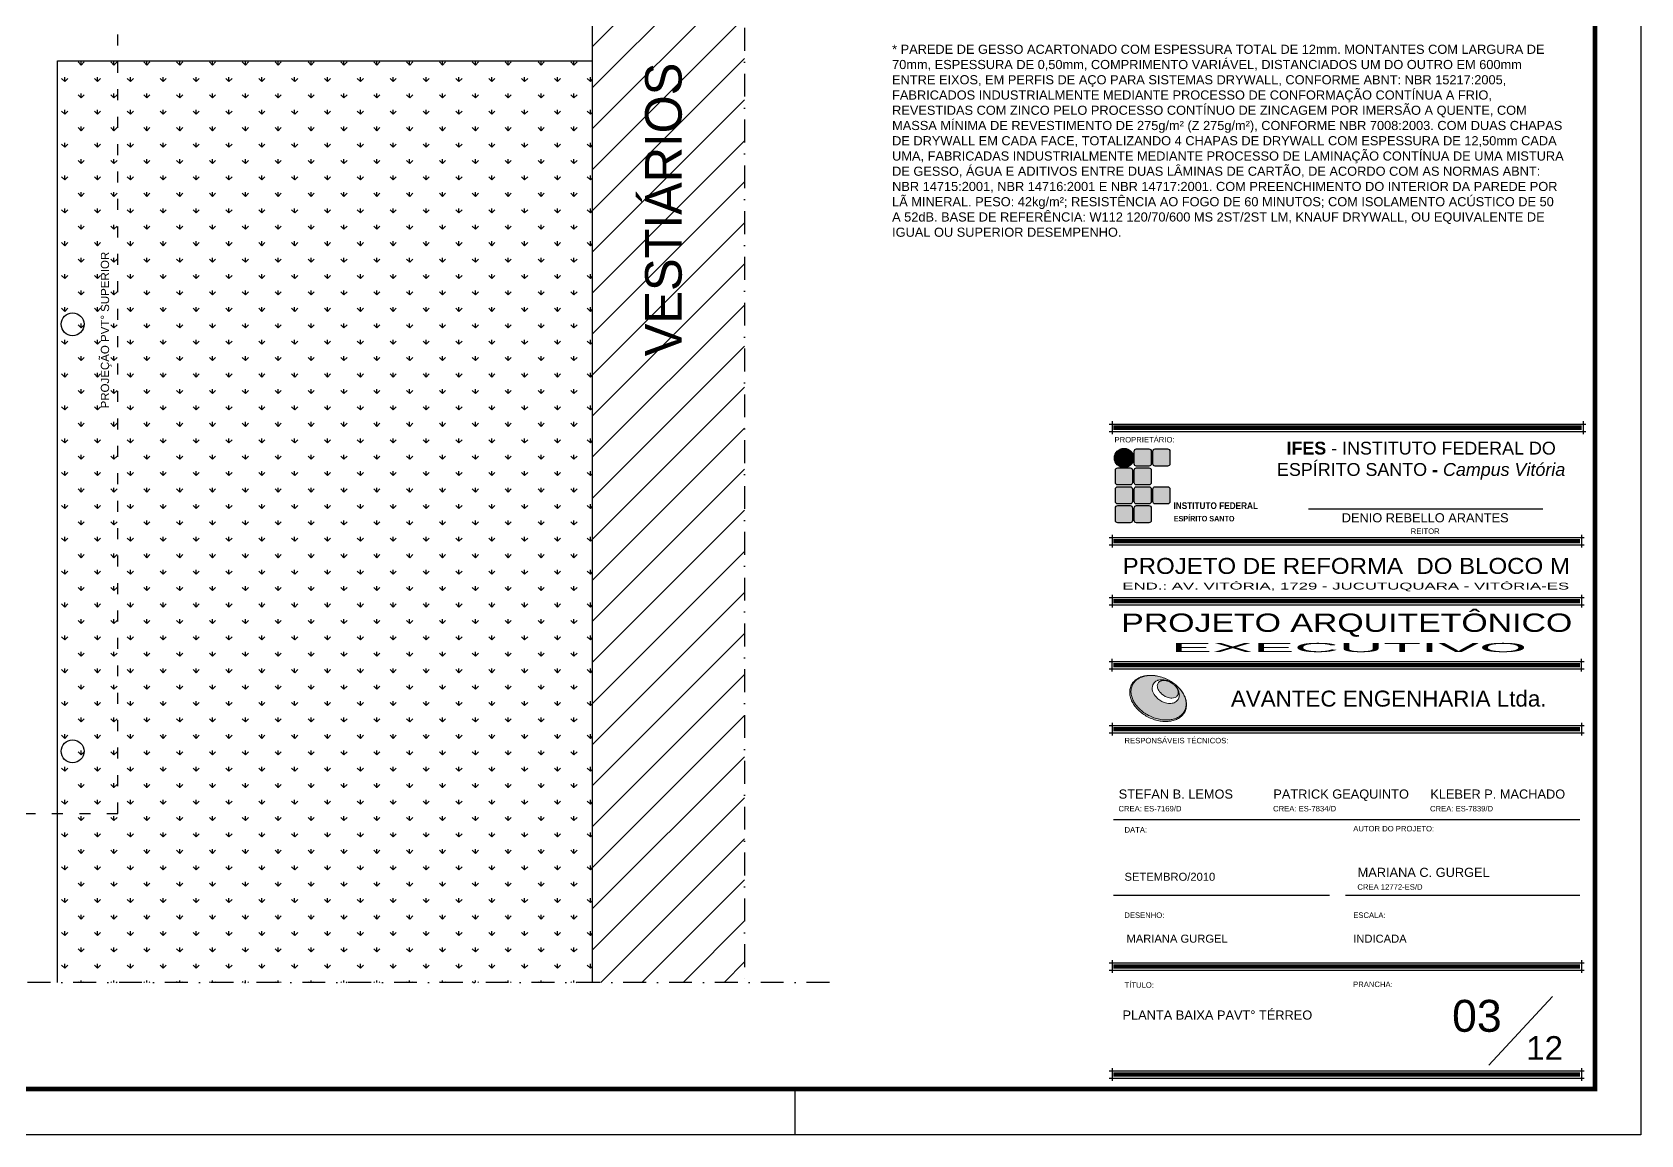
# Model space of a CAD drawing. Header units: millimetres. Extents: x 175 to 8625, y 306 to 3276.
# Drawn here: x 6866 to 8625, y 306 to 1512 of the extents above; entities that cross this region are included whole.
import ezdxf
from ezdxf.enums import TextEntityAlignment as Align

# ---------------------------------------------------------------- set-up
doc = ezdxf.new("R2010")
doc.units = ezdxf.units.MM
doc.linetypes.add('ACAD_ISO03W100', pattern=[30, 12, -18])
doc.linetypes.add('DASHDOT2', pattern=[0.5, 0.25, -0.125, 0, -0.125])
for name, color, linetype in [('Estrutura', 49, 'Continuous'), ('HACHURA', 8, 'Continuous'), ('LEGENDA', 7, 'Continuous'), ('PAREDE', 5, 'Continuous'), ('PISO', 3, 'Continuous'), ('PISO02', 8, 'Continuous'), ('Projeções', 6, 'ACAD_ISO03W100'), ('Texto', 7, 'Continuous'), ('TITULO', 7, 'Continuous')]:
    doc.layers.add(name, color=color, linetype=linetype)
doc.styles.add('ARIAL', font='Arial.ttf')
doc.styles.add('ARIAL B', font='Arial Narrow Bold.ttf')

# ---------------------------------------------------------------- blocks, each defined once
blk = doc.blocks.new('A1 sem aba')
at = {"layer": 'LEGENDA'}
blk.add_line((-18.5, 1), (-18.5, 0), dxfattribs=at)
blk.add_lwpolyline([(-169, 59.4), (0, 59.4), (0, 0), (-169, 0), (-169, 59.4)], close=True, dxfattribs=at)
at = {"layer": 'LEGENDA', "const_width": 0.1}
blk.add_lwpolyline([(-1, 58.4), (-1, 1), (-166.5, 1), (-166.5, 58.4)], close=True, dxfattribs=at)
blk = doc.blocks.new('margem')
at = {"color": 8}
for p, q in [((-9.125, 8), (1029.125, 8)), ((-3.125, 14), (-3.125, -14)), ((1023.125, 14), (1023.125, -14)), ((-9.125, -8), (1029.125, -8))]:
    blk.add_line(p, q, dxfattribs=at)
blk = doc.blocks.new('A$C5B6031A6')
at = {"ltscale": 10}
h = blk.add_hatch(color=7, dxfattribs=at)
h.paths.add_polyline_path([(1626, 2130), (1695, 2104), (1762, 2075), (1828, 2044), (1892, 2012), (1955, 1977), (2015, 1941), (2074, 1902), (2132, 1863), (2187, 1821), (2239, 1778), (2290, 1734), (2339, 1689), (2385, 1642), (2429, 1594), (2471, 1545), (2510, 1495), (2547, 1444), (2581, 1392), (2612, 1340), (2641, 1287), (2667, 1233), (2689, 1179), (2709, 1125), (2726, 1071), (2740, 1016), (2750, 961), (2758, 906), (2761, 851), (2761, 797), (2758, 742), (2751, 689), (2741, 636), (2726, 583), (2708, 533), (2687, 485), (2663, 439), (2635, 395), (2605, 353), (2571, 313), (2536, 275), (2497, 240), (2456, 207), (2412, 177), (2366, 149), (2319, 123), (2269, 99), (2217, 79), (2163, 60), (2108, 43), (2051, 30), (1992, 19), (1932, 10), (1871, 4), (1808, 1), (1744, 0), (1680, 2), (1614, 6), (1548, 13), (1480, 23), (1412, 35), (1344, 51), (1275, 69), (1205, 89), (1136, 113), (1067, 139), (999, 168), (933, 199), (869, 231), (806, 266), (746, 302), (687, 341), (630, 381), (575, 422), (522, 465), (472, 509), (423, 554), (376, 602), (332, 650), (291, 698), (251, 748), (215, 800), (181, 851), (150, 904), (121, 956), (95, 1010), (72, 1064), (52, 1118), (35, 1173), (22, 1227), (11, 1282), (4, 1337), (1, 1392), (0, 1446), (3, 1501), (10, 1554), (21, 1608), (36, 1660), (53, 1710), (75, 1759), (99, 1804), (127, 1848), (157, 1890), (190, 1930), (226, 1968), (265, 2003), (306, 2036), (349, 2066), (395, 2094), (443, 2121), (493, 2144), (545, 2165), (599, 2183), (654, 2200), (711, 2213), (769, 2224), (830, 2233), (891, 2239), (953, 2243), (1017, 2244), (1082, 2241), (1148, 2237), (1214, 2230), (1281, 2220), (1350, 2208), (1418, 2192), (1487, 2174), (1556, 2154)])
h.paths.add_polyline_path([(1634, 2126), (1701, 2100), (1768, 2072), (1833, 2042), (1895, 2010), (1957, 1976), (2016, 1940), (2074, 1903), (2130, 1864), (2184, 1823), (2235, 1781), (2285, 1738), (2333, 1693), (2378, 1648), (2421, 1601), (2462, 1553), (2500, 1504), (2536, 1455), (2569, 1404), (2599, 1354), (2627, 1302), (2652, 1250), (2674, 1198), (2693, 1146), (2709, 1093), (2723, 1041), (2733, 988), (2739, 936), (2743, 883), (2743, 831), (2740, 780), (2733, 729), (2723, 678), (2710, 629), (2693, 581), (2673, 536), (2650, 492), (2624, 451), (2595, 411), (2563, 373), (2530, 338), (2493, 304), (2454, 273), (2412, 244), (2368, 217), (2322, 192), (2274, 169), (2224, 150), (2173, 131), (2119, 116), (2064, 103), (2007, 92), (1949, 83), (1889, 78), (1828, 74), (1767, 74), (1703, 75), (1639, 79), (1574, 86), (1509, 96), (1442, 108), (1375, 123), (1307, 141), (1239, 161), (1171, 185), (1103, 210), (1037, 238), (973, 268), (910, 300), (848, 334), (789, 370), (731, 407), (675, 446), (622, 487), (570, 529), (520, 573), (472, 617), (427, 663), (384, 710), (344, 757), (305, 806), (270, 856), (236, 906), (206, 957), (178, 1008), (153, 1060), (131, 1112), (112, 1164), (96, 1217), (83, 1269), (73, 1322), (66, 1375), (62, 1427), (62, 1479), (65, 1530), (72, 1581), (82, 1632), (96, 1681), (112, 1729), (133, 1775), (156, 1818), (182, 1860), (210, 1899), (241, 1937), (276, 1973), (312, 2006), (352, 2037), (393, 2066), (437, 2093), (483, 2118), (531, 2141), (581, 2161), (633, 2179), (686, 2194), (741, 2207), (798, 2218), (856, 2227), (916, 2232), (976, 2236), (1039, 2237), (1102, 2235), (1166, 2231), (1231, 2224), (1297, 2214), (1363, 2202), (1430, 2187), (1498, 2169), (1566, 2149)], flags=16)
h = blk.add_hatch(color=251, dxfattribs=at)
h.set_gradient(color1=(97, 97, 97), rotation=45, tint=1)
h.paths.add_polyline_path([(2710, 629), (2723, 678), (2733, 729), (2740, 780), (2743, 831), (2743, 883), (2739, 936), (2733, 988), (2723, 1041), (2709, 1093), (2693, 1146), (2674, 1198), (2652, 1250), (2627, 1302), (2599, 1354), (2569, 1404), (2536, 1455), (2500, 1504), (2462, 1553), (2421, 1601), (2378, 1648), (2333, 1693), (2285, 1738), (2235, 1781), (2184, 1823), (2130, 1864), (2074, 1903), (2016, 1940), (1957, 1976), (1895, 2010), (1833, 2042), (1768, 2072), (1701, 2100), (1634, 2126), (1566, 2149), (1498, 2169), (1430, 2187), (1363, 2202), (1297, 2214), (1231, 2224), (1166, 2231), (1102, 2235), (1039, 2237), (976, 2236), (916, 2232), (856, 2227), (798, 2218), (741, 2207), (686, 2194), (633, 2179), (581, 2161), (531, 2141), (483, 2118), (437, 2093), (393, 2066), (352, 2037), (312, 2006), (276, 1973), (241, 1937), (210, 1899), (182, 1860), (156, 1818), (133, 1775), (112, 1729), (96, 1681), (82, 1632), (72, 1581), (65, 1530), (62, 1479), (62, 1427), (66, 1375), (73, 1322), (83, 1269), (96, 1217), (112, 1164), (131, 1112), (153, 1060), (178, 1008), (206, 957), (236, 906), (270, 856), (305, 806), (344, 757), (384, 710), (427, 663), (472, 617), (520, 573), (570, 529), (622, 487), (675, 446), (731, 407), (789, 370), (848, 334), (910, 300), (973, 268), (1037, 238), (1103, 210), (1171, 185), (1239, 161), (1307, 141), (1375, 123), (1442, 108), (1509, 96), (1574, 86), (1639, 79), (1703, 75), (1767, 74), (1828, 74), (1889, 78), (1949, 83), (2007, 92), (2064, 103), (2119, 116), (2173, 131), (2224, 150), (2274, 169), (2322, 192), (2368, 217), (2412, 244), (2454, 273), (2493, 304), (2530, 338), (2563, 373), (2595, 411), (2624, 451), (2650, 492), (2673, 536), (2693, 581)])
h.paths.add_polyline_path([(1672, 926, -0.11939), (1279, 1193), (1236, 1241), (1187, 1310), (1149, 1381), (1135, 1416), (1113, 1474), (1096, 1558), (1092, 1638), (1101, 1702), (1121, 1775), (1151, 1833), (1182, 1874), (1220, 1914), (1243, 1933), (1274, 1956), (1312, 1977), (1353, 1995), (1373, 2002, -0.076494), (1462, 2024, -0.012569), (1508, 2029, -0.080532), (1636, 2027, 0.011804), (1695, 2017, -0.077035), (1858, 1969, -0.03864), (1993, 1901, -0.057073), (2117, 1815, -0.005146), (2217, 1726, -0.094522), (2333, 1571, -0.041523), (2395, 1410, -0.100326), (2410, 1244, -0.110912), (2349, 1065, -0.171463), (2155, 910, -0.084531), (1952, 875, -0.090499)], flags=16)
h = blk.add_hatch(color=250, dxfattribs=at)
h.set_gradient(color1=(51, 51, 51), color2=(51, 51, 51), rotation=45, tint=1, name='SPHERICAL')
h.paths.add_polyline_path([(2297, 1618, 0.094522), (2215, 1728, 0.005146), (2117, 1815, 0.058973), (2017, 1884, 0.041091), (1896, 1945, 0.079339), (1774, 1981, -0.011804), (1708, 1992, 0.084344), (1624, 1993, 0.015307), (1577, 1988, 0.088603), (1526, 1975), (1506, 1968), (1478, 1956), (1455, 1942), (1433, 1927), (1421, 1917), (1396, 1890), (1378, 1866), (1360, 1833), (1347, 1784), (1341, 1744), (1344, 1689), (1356, 1629), (1373, 1584), (1384, 1558), (1414, 1502), (1452, 1448), (1489, 1406, 0.119233), (1824, 1179, 0.090499), (2051, 1138, 0.084531), (2204, 1164, 0.171463), (2320, 1257, 0.110913), (2360, 1373, 0.100325), (2350, 1481, 0.041523)])
at = {"color": 251, "lineweight": 0}
blk.add_lwpolyline([(1626, 2130), (1695, 2104), (1762, 2075), (1828, 2044), (1892, 2012), (1955, 1977), (2015, 1941), (2074, 1902), (2132, 1863), (2187, 1821), (2239, 1778), (2290, 1734), (2339, 1689), (2385, 1642), (2429, 1594), (2471, 1545), (2510, 1495), (2547, 1444), (2581, 1392), (2612, 1340), (2641, 1287), (2667, 1233), (2689, 1179), (2709, 1125), (2726, 1071), (2740, 1016), (2750, 961), (2758, 906), (2761, 851), (2761, 797), (2758, 742), (2751, 689), (2741, 636), (2726, 583), (2708, 533), (2687, 485), (2663, 439), (2635, 395), (2605, 353), (2571, 313), (2536, 275), (2497, 240), (2456, 207), (2412, 177), (2366, 149), (2319, 123), (2269, 99), (2217, 79), (2163, 60), (2108, 43), (2051, 30), (1992, 19), (1932, 10), (1871, 4), (1808, 1), (1744, 0), (1680, 2), (1614, 6), (1548, 13), (1480, 23), (1412, 35), (1344, 51), (1275, 69), (1205, 89), (1136, 113), (1067, 139), (999, 168), (933, 199), (869, 231), (806, 266), (746, 302), (687, 341), (630, 381), (575, 422), (522, 465), (472, 509), (423, 554), (376, 602), (332, 650), (291, 698), (251, 748), (215, 800), (181, 851), (150, 904), (121, 956), (95, 1010), (72, 1064), (52, 1118), (35, 1173), (22, 1227), (11, 1282), (4, 1337), (1, 1392), (0, 1446), (3, 1501), (10, 1554), (21, 1608), (36, 1660), (53, 1710), (75, 1759), (99, 1804), (127, 1848), (157, 1890), (190, 1930), (226, 1968), (265, 2003), (306, 2036), (349, 2066), (395, 2094), (443, 2121), (493, 2144), (545, 2165), (599, 2183), (654, 2200), (711, 2213), (769, 2224), (830, 2233), (891, 2239), (953, 2243), (1017, 2244), (1082, 2241), (1148, 2237), (1214, 2230), (1281, 2220), (1350, 2208), (1418, 2192), (1487, 2174), (1556, 2154)], close=True, dxfattribs=at)
blk.add_lwpolyline([(1634, 2126), (1701, 2100), (1768, 2072), (1833, 2042), (1895, 2010), (1957, 1976), (2016, 1940), (2074, 1903), (2130, 1864), (2184, 1823), (2235, 1781), (2285, 1738), (2333, 1693), (2378, 1648), (2421, 1601), (2462, 1553), (2500, 1504), (2536, 1455), (2569, 1404), (2599, 1354), (2627, 1302), (2652, 1250), (2674, 1198), (2693, 1146), (2709, 1093), (2723, 1041), (2733, 988), (2739, 936), (2743, 883), (2743, 831), (2740, 780), (2733, 729), (2723, 678), (2710, 629), (2693, 581), (2673, 536), (2650, 492), (2624, 451), (2595, 411), (2563, 373), (2530, 338), (2493, 304), (2454, 273), (2412, 244), (2368, 217), (2322, 192), (2274, 169), (2224, 150), (2173, 131), (2119, 116), (2064, 103), (2007, 92), (1949, 83), (1889, 78), (1828, 74), (1767, 74), (1703, 75), (1639, 79), (1574, 86), (1509, 96), (1442, 108), (1375, 123), (1307, 141), (1239, 161), (1171, 185), (1103, 210), (1037, 238), (973, 268), (910, 300), (848, 334), (789, 370), (731, 407), (675, 446), (622, 487), (570, 529), (520, 573), (472, 617), (427, 663), (384, 710), (344, 757), (305, 806), (270, 856), (236, 906), (206, 957), (178, 1008), (153, 1060), (131, 1112), (112, 1164), (96, 1217), (83, 1269), (73, 1322), (66, 1375), (62, 1427), (62, 1479), (65, 1530), (72, 1581), (82, 1632), (96, 1681), (112, 1729), (133, 1775), (156, 1818), (182, 1860), (210, 1899), (241, 1937), (276, 1973), (312, 2006), (352, 2037), (393, 2066), (437, 2093), (483, 2118), (531, 2141), (581, 2161), (633, 2179), (686, 2194), (741, 2207), (798, 2218), (856, 2227), (916, 2232), (976, 2236), (1039, 2237), (1102, 2235), (1166, 2231), (1231, 2224), (1297, 2214), (1363, 2202), (1430, 2187), (1498, 2169), (1566, 2149), (1634, 2126), (1634, 2126)], dxfattribs=at)
blk.add_lwpolyline([(1279, 1193, 0.11939), (1672, 926, 0.090499), (1952, 875, 0.084531), (2155, 910, 0.171463), (2349, 1065, 0.110913), (2410, 1244, 0.100325), (2395, 1410, 0.041523), (2333, 1571, 0.094522), (2217, 1726, 0.005146), (2117, 1815, 0.057073), (1993, 1901, 0.03864), (1858, 1969, 0.077035), (1695, 2017, -0.011804), (1636, 2027, 0.080532), (1508, 2029, 0.012569), (1462, 2024, 0.076494), (1373, 2002), (1353, 1995), (1312, 1977), (1274, 1956), (1243, 1933), (1220, 1914), (1182, 1874), (1151, 1833), (1121, 1775), (1101, 1702), (1092, 1638), (1096, 1558), (1113, 1474), (1135, 1416), (1149, 1381), (1187, 1310), (1236, 1241)], format="xyb", close=True, dxfattribs=at)
blk.add_lwpolyline([(1489, 1407, 0.119396), (1824, 1179, 0.090499), (2051, 1138, 0.084531), (2204, 1164, 0.171463), (2320, 1257, 0.110913), (2360, 1373, 0.100325), (2350, 1481, 0.041523), (2297, 1618, 0.094522), (2215, 1728, 0.005146), (2117, 1815, 0.058973), (2017, 1884, 0.041091), (1896, 1945, 0.079339), (1774, 1981, -0.011804), (1708, 1992, 0.084344), (1624, 1993, 0.015307), (1577, 1988, 0.088603), (1526, 1975), (1506, 1968), (1478, 1956), (1455, 1942), (1433, 1927), (1421, 1917), (1396, 1890), (1378, 1866), (1360, 1833), (1347, 1784), (1341, 1744), (1344, 1689), (1356, 1629), (1373, 1584), (1373, 1584), (1384, 1558), (1414, 1502), (1452, 1448), (1489, 1407)], format="xyb", dxfattribs=at)

msp = doc.modelspace()

# ---------------------------------------------------------------- hatches: boundary and pattern name
at = {"layer": 'HACHURA'}
h = msp.add_hatch(dxfattribs=at)
h.set_pattern_fill('ANSI31', color=256, scale=10, style=0)
h.set_pattern_definition([(45, (-3820.442, -9443.89), (-22.45064, 22.45064), [])])
h.paths.add_polyline_path([(7645.323, 472.885), (7645.323, 2700.603), (7479.133, 2700.603), (7479.133, 472.885)])
h = msp.add_hatch(dxfattribs=at)
h.set_pattern_fill('GRASS', color=74, style=0)
h.set_pattern_definition([(90, (-3820.442, -9443.89), (-17.9605, 17.9605), [4.7625, -31.1585]), (45, (-3820.442, -9443.89), (-17.960512, 17.960512), [4.7625, -20.6375]), (135, (-3820.442, -9443.89), (-17.960512, -17.960512), [4.7625, -20.6375])])
h.paths.add_polyline_path([(6894.133, 472.885), (7479.133, 472.885), (7479.133, 1480.603), (6960.133, 1480.603), (6960.133, 657.603), (6894.133, 657.603)])
h.paths.add_polyline_path([(6960.133, 1480.603), (6894.133, 1480.603), (6894.133, 657.603), (6960.133, 657.603)], flags=17)
at = {"layer": 'PAREDE'}
h = msp.add_hatch(color=12, dxfattribs=at)
edge = h.paths.add_edge_path()
edge.add_arc((8060.219, 1046.358), 10.541, 0, 360)
h = msp.add_hatch(color=102, dxfattribs=at)
edge = h.paths.add_edge_path()
edge.add_line((8094.266, 1014.933), (8107.81, 1014.933))
edge.add_arc((8107.81, 1012.433), 2.5, 0, 90, ccw=False)
edge.add_line((8110.31, 1012.433), (8110.31, 998.698))
edge.add_arc((8107.81, 998.698), 2.5, -90, 0, ccw=False)
edge.add_line((8107.81, 996.198), (8094.266, 996.198))
edge.add_arc((8094.266, 998.698), 2.5, 180, 270, ccw=False)
edge.add_line((8091.766, 998.698), (8091.766, 1012.433))
edge.add_arc((8094.266, 1012.433), 2.5, 90, 180, ccw=False)
edge = h.paths.add_edge_path()
edge.add_line((8073.848, 1014.933), (8087.391, 1014.933))
edge.add_arc((8087.391, 1012.433), 2.5, 0, 90, ccw=False)
edge.add_line((8089.891, 1012.433), (8089.891, 998.698))
edge.add_arc((8087.391, 998.698), 2.5, -90, 0, ccw=False)
edge.add_line((8087.391, 996.198), (8073.848, 996.198))
edge.add_arc((8073.848, 998.698), 2.5, 180, 270, ccw=False)
edge.add_line((8071.348, 998.698), (8071.348, 1012.433))
edge.add_arc((8073.848, 1012.433), 2.5, 90, 180, ccw=False)
edge = h.paths.add_edge_path()
edge.add_line((8073.848, 1035.577), (8087.391, 1035.577))
edge.add_arc((8087.391, 1033.077), 2.5, 0, 90, ccw=False)
edge.add_line((8089.891, 1033.077), (8089.891, 1019.342))
edge.add_arc((8087.391, 1019.342), 2.5, 270, 360, ccw=False)
edge.add_line((8087.391, 1016.842), (8073.848, 1016.842))
edge.add_arc((8073.848, 1019.342), 2.5, 180, 270, ccw=False)
edge.add_line((8071.348, 1019.342), (8071.348, 1033.077))
edge.add_arc((8073.848, 1033.077), 2.5, 90, 180, ccw=False)
edge = h.paths.add_edge_path()
edge.add_line((8094.266, 1056.221), (8107.81, 1056.221))
edge.add_arc((8107.81, 1053.721), 2.5, 0, 90, ccw=False)
edge.add_line((8110.31, 1053.721), (8110.31, 1039.986))
edge.add_arc((8107.81, 1039.986), 2.5, 270, 360, ccw=False)
edge.add_line((8107.81, 1037.486), (8094.266, 1037.486))
edge.add_arc((8094.266, 1039.986), 2.5, 180, 270, ccw=False)
edge.add_line((8091.766, 1039.986), (8091.766, 1053.721))
edge.add_arc((8094.266, 1053.721), 2.5, 90, 180, ccw=False)
edge = h.paths.add_edge_path()
edge.add_line((8073.848, 1056.221), (8087.391, 1056.221))
edge.add_arc((8087.391, 1053.721), 2.5, 0, 90, ccw=False)
edge.add_line((8089.891, 1053.721), (8089.891, 1039.986))
edge.add_arc((8087.391, 1039.986), 2.5, 270, 360, ccw=False)
edge.add_line((8087.391, 1037.486), (8073.848, 1037.486))
edge.add_arc((8073.848, 1039.986), 2.5, 180, 270, ccw=False)
edge.add_line((8071.348, 1039.986), (8071.348, 1053.721))
edge.add_arc((8073.848, 1053.721), 2.5, 90, 180, ccw=False)
edge = h.paths.add_edge_path()
edge.add_line((8053.276, 994.29), (8066.819, 994.29))
edge.add_arc((8066.819, 991.79), 2.5, 0, 90, ccw=False)
edge.add_line((8069.319, 991.79), (8069.319, 978.055))
edge.add_arc((8066.819, 978.055), 2.5, -90, 0, ccw=False)
edge.add_line((8066.819, 975.555), (8053.276, 975.555))
edge.add_arc((8053.276, 978.055), 2.5, 180, 270, ccw=False)
edge.add_line((8050.776, 978.055), (8050.776, 991.79))
edge.add_arc((8053.276, 991.79), 2.5, 90, 180, ccw=False)
edge = h.paths.add_edge_path()
edge.add_line((8073.848, 994.29), (8087.391, 994.29))
edge.add_arc((8087.391, 991.79), 2.5, 0, 90, ccw=False)
edge.add_line((8089.891, 991.79), (8089.891, 978.055))
edge.add_arc((8087.391, 978.055), 2.5, -90, 0, ccw=False)
edge.add_line((8087.391, 975.555), (8073.848, 975.555))
edge.add_arc((8073.848, 978.055), 2.5, 180, 270, ccw=False)
edge.add_line((8071.348, 978.055), (8071.348, 991.79))
edge.add_arc((8073.848, 991.79), 2.5, 90, 180, ccw=False)
edge = h.paths.add_edge_path()
edge.add_line((8053.276, 1014.933), (8066.819, 1014.933))
edge.add_arc((8066.819, 1012.433), 2.5, 0, 90, ccw=False)
edge.add_line((8069.319, 1012.433), (8069.319, 998.698))
edge.add_arc((8066.819, 998.698), 2.5, -90, 0, ccw=False)
edge.add_line((8066.819, 996.198), (8053.276, 996.198))
edge.add_arc((8053.276, 998.698), 2.5, 180, 270, ccw=False)
edge.add_line((8050.776, 998.698), (8050.776, 1012.433))
edge.add_arc((8053.276, 1012.433), 2.5, 90, 180, ccw=False)
edge = h.paths.add_edge_path()
edge.add_line((8053.276, 1035.577), (8066.819, 1035.577))
edge.add_arc((8066.819, 1033.077), 2.5, 0, 90, ccw=False)
edge.add_line((8069.319, 1033.077), (8069.319, 1019.342))
edge.add_arc((8066.819, 1019.342), 2.5, 270, 360, ccw=False)
edge.add_line((8066.819, 1016.842), (8053.276, 1016.842))
edge.add_arc((8053.276, 1019.342), 2.5, 180, 270, ccw=False)
edge.add_line((8050.776, 1019.342), (8050.776, 1033.077))
edge.add_arc((8053.276, 1033.077), 2.5, 90, 180, ccw=False)

# ---------------------------------------------------------------- linework, layer by layer
at = {"layer": 'Estrutura'}
for centre in [(6910.633, 1192.603), (6910.633, 725.603)]:
    msp.add_circle(centre, 12.5, dxfattribs=at)
at = {"layer": 'LEGENDA', "color": 7, "const_width": 4.894}
msp.add_lwpolyline([(8048.595, 1079.524), (8560.615, 1079.524)], dxfattribs=at)
at = {"layer": 'LEGENDA', "lineweight": -2}
for points in [[(8518.092, 990.408), (8261.871, 990.408)], [(8558.589, 650.523), (8048.589, 650.523)], [(8284.868, 568.054), (8048.589, 568.054)], [(8558.589, 568.054), (8302.368, 568.054)], [(8458.831, 382.465), (8528.769, 457.621)]]:
    msp.add_lwpolyline(points, dxfattribs=at)
at = {"layer": 'LEGENDA', "const_width": 4.875}
for points in [[(8048.589, 955.359), (8558.589, 955.359)], [(8048.589, 889.845), (8558.589, 889.845)], [(8048.589, 819.845), (8558.589, 819.845)], [(8048.589, 749.845), (8558.589, 749.845)], [(8048.589, 749.845), (8558.589, 749.845)], [(8048.589, 490.365), (8558.589, 490.365)], [(8048.589, 372.25), (8558.589, 372.25)]]:
    msp.add_lwpolyline(points, dxfattribs=at)
at = {"layer": 'PAREDE', "linetype": 'DASHDOT2', "ltscale": 100}
msp.add_line((7738.026, 472.885), (5656.807, 472.885), dxfattribs=at)
msp.add_lwpolyline([(7645.323, 2919.482), (7645.323, 472.885)], dxfattribs=at)
at = {"layer": 'PAREDE', "color": 102}
for points in [[(8073.848, 1056.221), (8087.391, 1056.221, -0.41421356), (8089.891, 1053.721), (8089.891, 1039.986, -0.41421356), (8087.391, 1037.486), (8073.848, 1037.486, -0.41421356), (8071.348, 1039.986), (8071.348, 1053.721, -0.41421356)], [(8094.266, 1056.221), (8107.81, 1056.221, -0.41421356), (8110.31, 1053.721), (8110.31, 1039.986, -0.41421356), (8107.81, 1037.486), (8094.266, 1037.486, -0.41421356), (8091.766, 1039.986), (8091.766, 1053.721, -0.41421356)], [(8053.276, 1035.577), (8066.819, 1035.577, -0.41421356), (8069.319, 1033.077), (8069.319, 1019.342, -0.41421356), (8066.819, 1016.842), (8053.276, 1016.842, -0.41421356), (8050.776, 1019.342), (8050.776, 1033.077, -0.41421356)], [(8073.848, 1035.577), (8087.391, 1035.577, -0.41421356), (8089.891, 1033.077), (8089.891, 1019.342, -0.41421356), (8087.391, 1016.842), (8073.848, 1016.842, -0.41421356), (8071.348, 1019.342), (8071.348, 1033.077, -0.41421356)], [(8053.276, 1014.933), (8066.819, 1014.933, -0.41421356), (8069.319, 1012.433), (8069.319, 998.698, -0.41421356), (8066.819, 996.198), (8053.276, 996.198, -0.41421356), (8050.776, 998.698), (8050.776, 1012.433, -0.41421356)], [(8073.848, 1014.933), (8087.391, 1014.933, -0.41421356), (8089.891, 1012.433), (8089.891, 998.698, -0.41421356), (8087.391, 996.198), (8073.848, 996.198, -0.41421356), (8071.348, 998.698), (8071.348, 1012.433, -0.41421356)], [(8094.266, 1014.933), (8107.81, 1014.933, -0.41421356), (8110.31, 1012.433), (8110.31, 998.698, -0.41421356), (8107.81, 996.198), (8094.266, 996.198, -0.41421356), (8091.766, 998.698), (8091.766, 1012.433, -0.41421356)], [(8053.276, 994.29), (8066.819, 994.29, -0.41421356), (8069.319, 991.79), (8069.319, 978.055, -0.41421356), (8066.819, 975.555), (8053.276, 975.555, -0.41421356), (8050.776, 978.055), (8050.776, 991.79, -0.41421356)], [(8073.848, 994.29), (8087.391, 994.29, -0.41421356), (8089.891, 991.79), (8089.891, 978.055, -0.41421356), (8087.391, 975.555), (8073.848, 975.555, -0.41421356), (8071.348, 978.055), (8071.348, 991.79, -0.41421356)]]:
    msp.add_lwpolyline(points, format="xyb", close=True, dxfattribs=at)
at = {"layer": 'PAREDE', "color": 12}
msp.add_circle((8060.219, 1046.358), 10.541, dxfattribs=at)
at = {"layer": 'PISO'}
msp.add_line((7479.133, 472.885), (7479.133, 1480.603), dxfattribs=at)
at = {"layer": 'PISO02'}
for p, q in [((6894.133, 472.885), (6894.133, 1480.603)), ((6894.133, 1480.603), (7479.133, 1480.603))]:
    msp.add_line(p, q, dxfattribs=at)
msp.add_lwpolyline([(7479.133, 1480.603), (7479.133, 1693.564)], dxfattribs=at)
at = {"layer": 'Projeções'}
msp.add_lwpolyline([(6588.133, 657.603), (6960.133, 657.603), (6960.133, 2690.603)], dxfattribs=at)

# ---------------------------------------------------------------- block references
at = {"layer": 'LEGENDA'}
for name, p, xscale, yscale, zscale in [('A1 sem aba', (8625.17, 306.203), 49.99999999947613, 49.99999999947613, 49.99999999947613), ('margem', (8048.589, 955.359), 0.499999999992724, 0.499999999992724, 0.499999999992724), ('margem', (8048.589, 889.845), 0.5, 0.5, 0.5), ('A$C5B6031A6', (8066.377, 758.195), 0.02249999997729901, 0.02249999997729901, 0.02249999997729901), ('margem', (8048.589, 749.845), 0.5, 0.5, 0.5), ('margem', (8048.589, 490.365), 0.499999999992724, 0.499999999992724, 0.499999999992724), ('margem', (8048.589, 372.25), 0.499999999992724, 0.499999999992724, 0.499999999992724)]:
    msp.add_blockref(name, p, dxfattribs=dict(at, xscale=xscale, yscale=yscale, zscale=zscale))
at = {"layer": 'LEGENDA', "color": 7, "xscale": 0.5019808721008303, "yscale": 0.5019808721008303, "zscale": 0.5019808482871893}
msp.add_blockref('margem', (8048.595, 1079.524), dxfattribs=at)
at = {"layer": 'LEGENDA', "xscale": -0.499999999992724, "yscale": 0.499999999992724, "zscale": 0.4999999999947704, "rotation": 180}
msp.add_blockref('margem', (8048.589, 819.845), dxfattribs=at)

# ---------------------------------------------------------------- texts
at = {"layer": 'LEGENDA', "style": 'ARIAL B', "width": 1.07}
msp.add_text('INSTITUTO FEDERAL', height=7.33333, dxfattribs=at).set_placement((8114.246, 990.569))
at = {"layer": 'LEGENDA', "lineweight": -2, "style": 'ARIAL'}
msp.add_text('CREA 12772-ES/D', height=6, dxfattribs=at).set_placement((8315.284, 574.266))
at = {"layer": 'PAREDE', "color": 102, "style": 'ARIAL B', "width": 1.1}
msp.add_text('ESPÍRITO SANTO', height=6, dxfattribs=at).set_placement((8114.511, 977.034))
at = {"layer": 'Texto', "style": 'ARIAL'}
msp.add_text('PROJEÇÃO PVT° SUPERIOR', height=9, rotation=90, dxfattribs=at).set_placement((6950.538, 1100.595))
at = {"layer": 'Texto', "lineweight": -2, "style": 'ARIAL'}
for s, height, p in [('PROPRIETÁRIO:', 6, (8049.756, 1063.382)), ('RESPONSÁVEIS TÉCNICOS:', 6, (8060.705, 734.304)), ('STEFAN B. LEMOS', 10, (8054.333, 673.866)), ('PATRICK GEAQUINTO', 10, (8223.399, 673.866)), ('KLEBER P. MACHADO', 10, (8394.974, 673.866)), ('CREA: ES-7169/D', 6, (8054.058, 659.89)), ('CREA: ES-7834/D', 6, (8223.124, 659.89)), ('CREA: ES-7839/D', 6, (8394.699, 659.89)), ('DATA:', 6, (8060.705, 636.754)), ('AUTOR DO PROJETO:', 6, (8310.735, 638.036)), ('MARIANA C. GURGEL', 10, (8315.559, 588.242)), ('SETEMBRO/2010', 8.75, (8060.705, 584.047)), ('DESENHO:', 6, (8060.508, 543.381)), ('ESCALA:', 6, (8310.735, 543.381)), ('MARIANA GURGEL', 8.75, (8062.843, 516.346)), ('INDICADA', 8.75, (8310.735, 516.346)), ('TÍTULO:', 6, (8060.705, 467.067)), ('PRANCHA:', 6, (8310.629, 467.779)), ('PLANTA BAIXA PAVT° TÉRREO', 10, (8058.517, 432.203)), ('03', 34.9209, (8418.817, 418.873)), ('12', 25.7878, (8499.938, 388.327))]:
    msp.add_text(s, height=height, dxfattribs=at).set_placement(p)
for s, height, width, p, p2 in [('PROJETO DE REFORMA  DO BLOCO M', 17.5, 1.074681, (8058.633, 919.585), (8547.651, 919.585)), ('END.: AV. VITÓRIA, 1729 - JUCUTUQUARA - VITÓRIA-ES', 7.5, 1.75164, (8058.318, 902.52), (8546.791, 902.52)), ('PROJETO ARQUITETÔNICO', 20, 1.323698, (8057.071, 856.26), (8550.216, 856.26)), ('EXECUTIVO', 10, 4.822796, (8111.482, 834.099), (8500.825, 834.099))]:
    msp.add_text(s, height=height, dxfattribs=dict(at, width=width)).set_placement(p, p2, align=Align.FIT)
at = {"layer": 'Texto', "char_height": 10, "style": 'ARIAL'}
for s, insert, width, attachment_point in [('* PAREDE DE GESSO ACARTONADO COM ESPESSURA TOTAL DE 12mm. MONTANTES COM LARGURA DE 70mm, ESPESSURA DE 0,50mm, COMPRIMENTO VARIÁVEL, DISTANCIADOS UM DO OUTRO EM 600mm ENTRE EIXOS, EM PERFIS DE AÇO PARA SISTEMAS DRYWALL, CONFORME ABNT: NBR 15217:2005, FABRICADOS INDUSTRIALMENTE MEDIANTE PROCESSO DE CONFORMAÇÃO CONTÍNUA A FRIO, REVESTIDAS COM ZINCO PELO PROCESSO CONTÍNUO DE ZINCAGEM POR IMERSÃO A QUENTE, COM MASSA MÍNIMA DE REVESTIMENTO DE 275g/m² (Z 275g/m²), CONFORME NBR 7008:2003. COM DUAS CHAPAS DE DRYWALL EM CADA FACE, TOTALIZANDO 4 CHAPAS DE DRYWALL COM ESPESSURA DE 12,50mm CADA UMA, FABRICADAS INDUSTRIALMENTE MEDIANTE PROCESSO DE LAMINAÇÃO CONTÍNUA DE UMA MISTURA DE GESSO, ÁGUA E ADITIVOS ENTRE DUAS LÂMINAS DE CARTÃO, DE ACORDO COM AS NORMAS ABNT: NBR 14715:2001, NBR 14716:2001 E NBR 14717:2001. COM PREENCHIMENTO DO INTERIOR DA PAREDE POR LÃ MINERAL. PESO: 42kg/m²; RESISTÊNCIA AO FOGO DE 60 MINUTOS; COM ISOLAMENTO ACÚSTICO DE 50 A 52dB. BASE DE REFERÊNCIA: W112 120/70/600 MS 2ST/2ST LM, KNAUF DRYWALL, OU EQUIVALENTE DE IGUAL OU SUPERIOR DESEMPENHO.', (7806.615, 1498.334), 732.19756, 1), ('DENIO REBELLO ARANTES \\H6.0000;REITOR', (8389.421, 974.618), 182.71023, 5)]:
    msp.add_mtext(s, dxfattribs=dict(at, insert=insert, width=width, attachment_point=attachment_point))
at = {"layer": 'Texto', "lineweight": -2, "style": 'ARIAL'}
for s, insert, char_height, width, attachment_point in [('{\\fArial|b1|i0|c0|p34;IFES} - INSTITUTO FEDERAL DO ESPÍRITO SANTO{\\fArial|b1|i0|c0|p34; - \\fArial|b0|i1|c0|p34;Campus Vitória}', (8384.976, 1043.365), 14, 368.56598, 5), ('AVANTEC ENGENHARIA Ltda.', (8177.03, 774.226), 17.5, 379.6298, 7)]:
    msp.add_mtext(s, dxfattribs=dict(at, insert=insert, char_height=char_height, width=width, attachment_point=attachment_point))
at = {"layer": 'TITULO', "insert": (7536.559, 1157.628), "char_height": 40, "width": 838.40382, "attachment_point": 1, "rotation": 90}
msp.add_mtext('VESTIÁRIOS', dxfattribs=at)

doc.saveas('drawing.dxf')
